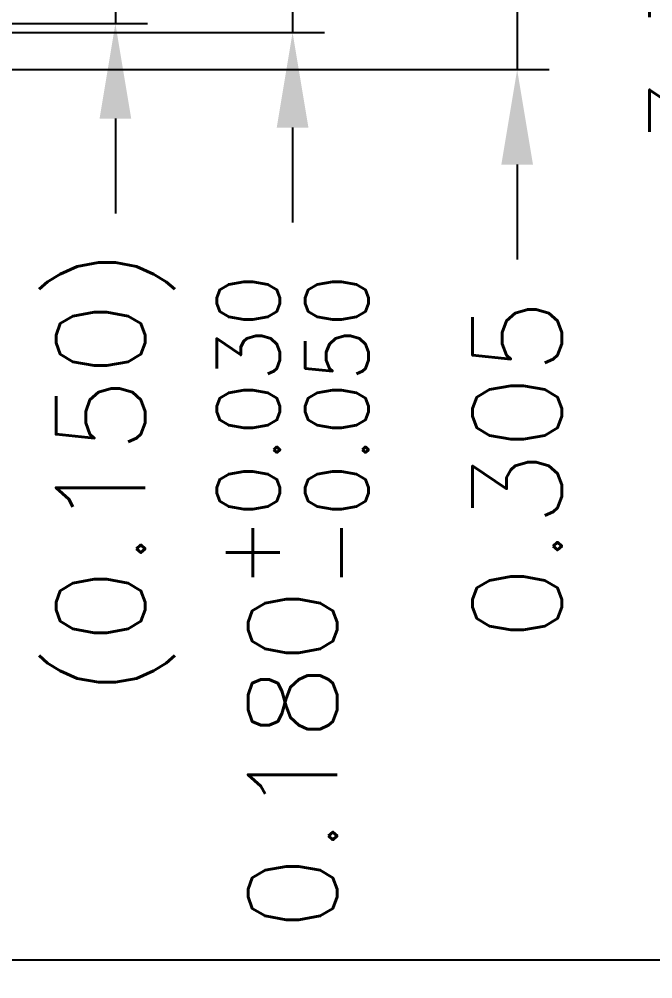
# Model space of a CAD drawing. Header units: millimetres. Extents: x 414.6 to 423.6, y 87.24 to 93.07.
# Drawn here: x 420.001 to 420.534, y 90.034 to 90.842 of the extents above; entities that cross this region are included whole.
import ezdxf

# ---------------------------------------------------------------- set-up
doc = ezdxf.new("R2010")
doc.units = ezdxf.units.MM
doc.header["$LTSCALE"] = 0.5
doc.header["$PDMODE"] = 98
doc.layers.add('DIM', color=3, linetype='Continuous')
doc.styles.add('SIMPLEX', font='simplex.shx', dxfattribs={"bigfont": 'AllInOneBig.shx'})
doc.dimstyles.new('Standard3', dxfattribs={"dimtxt": 0.075, "dimasz": 0.08, "dimexe": 0.027, "dimexo": 0.027, "dimgap": 0.027, "dimtad": 1, "dimdec": 3, "dimlfac": 2, "dimrnd": 0.0005, "dimzin": 1, "dimtxsty": 'SIMPLEX', "dimcen": 0.1905, "dimclrd": 256, "dimclre": 256, "dimclrt": 256, "dimazin": 3, "dimtp": 0.03, "dimtm": 0.05, "dimtfac": 0.8, "dimtdec": 3, "dimtmove": 0, "dimatfit": 3, "dimfxl": 0.05, "dimlwd": -1, "dimlwe": -1})

# ---------------------------------------------------------------- blocks, each defined once
blk = doc.blocks.new('*D139')
at = {"layer": 'Defpoints', "color": 0, "ltscale": 0.05, "transparency": 16777216}
for p in [(419.16394, 91.70222), (419.16394, 90.04972), (420.56907, 90.04972)]:
    blk.add_point(p, dxfattribs=at)
at = {"layer": 'DIM', "ltscale": 0.05, "transparency": 16777216}
for p, q in [((419.19094, 91.70222), (420.59607, 91.70222)), ((420.56907, 91.62222), (420.56907, 91.05297)), ((420.56907, 90.12972), (420.56907, 90.69897)), ((419.19094, 90.04972), (420.59607, 90.04972))]:
    blk.add_line(p, q, dxfattribs=at)
for points in [[(420.55573, 91.62222), (420.5824, 91.62222), (420.56907, 91.70222)], [(420.55573, 90.12972), (420.5824, 90.12972), (420.56907, 90.04972)]]:
    blk.add_solid(points, dxfattribs=at)
at = {"layer": 'DIM', "ltscale": 0.05, "transparency": 16777216, "insert": (420.56907, 90.87597), "char_height": 0.075, "attachment_point": 5, "rotation": 90, "style": 'SIMPLEX'}
blk.add_mtext('\\A1;3.305', dxfattribs=at)
blk = doc.blocks.new('*D140')
at = {"layer": 'Defpoints', "color": 0, "ltscale": 0.05, "transparency": 16777216}
for p in [(419.86394, 90.95222), (419.86394, 90.79972), (420.42002, 90.79972)]:
    blk.add_point(p, dxfattribs=at)
at = {"layer": 'DIM', "ltscale": 0.05, "transparency": 16777216}
for p, q in [((420.42002, 91.03222), (420.42002, 91.11222)), ((419.89094, 90.95222), (420.44702, 90.95222)), ((420.42002, 90.95222), (420.42002, 90.79972)), ((419.89094, 90.79972), (420.44702, 90.79972)), ((420.42002, 90.71972), (420.42002, 90.63972))]:
    blk.add_line(p, q, dxfattribs=at)
for points in [[(420.40669, 91.03222), (420.43336, 91.03222), (420.42002, 90.95222)], [(420.40669, 90.71972), (420.43336, 90.71972), (420.42002, 90.79972)]]:
    blk.add_solid(points, dxfattribs=at)
at = {"layer": 'DIM', "ltscale": 0.05, "transparency": 16777216, "insert": (420.42002, 90.46272), "char_height": 0.075, "attachment_point": 5, "rotation": 90, "style": 'SIMPLEX'}
blk.add_mtext('\\A1;0.305', dxfattribs=at)
blk = doc.blocks.new('*D141')
at = {"layer": 'Defpoints', "color": 0, "ltscale": 0.05, "transparency": 16777216}
for p in [(419.89519, 90.92097), (419.89519, 90.83097), (420.23093, 90.83097)]:
    blk.add_point(p, dxfattribs=at)
at = {"layer": 'DIM', "ltscale": 0.05, "transparency": 16777216}
for p, q in [((420.23093, 91.00097), (420.23093, 91.08097)), ((419.92219, 90.92097), (420.25793, 90.92097)), ((420.23093, 90.92097), (420.23093, 90.83097)), ((419.92219, 90.83097), (420.25793, 90.83097)), ((420.23093, 90.75097), (420.23093, 90.67097))]:
    blk.add_line(p, q, dxfattribs=at)
for points in [[(420.2176, 91.00097), (420.24426, 91.00097), (420.23093, 90.92097)], [(420.2176, 90.75097), (420.24426, 90.75097), (420.23093, 90.83097)]]:
    blk.add_solid(points, dxfattribs=at)
at = {"layer": 'DIM', "ltscale": 0.05, "transparency": 16777216, "insert": (420.23093, 90.35093), "char_height": 0.075, "attachment_point": 5, "rotation": 90, "style": 'SIMPLEX'}
blk.add_mtext('\\A1;0.180{}{\\H0.71x;\\C3;\\S+0.030^ -0.050;}', dxfattribs=at)
blk = doc.blocks.new('*D142')
at = {"layer": 'Defpoints', "color": 0, "ltscale": 0.05, "transparency": 16777216}
for p in [(419.34643, 90.91347), (419.34643, 90.83847), (420.08171, 90.83847)]:
    blk.add_point(p, dxfattribs=at)
at = {"layer": 'DIM', "ltscale": 0.05, "transparency": 16777216}
for p, q in [((420.08171, 90.99347), (420.08171, 91.07347)), ((419.37343, 90.91347), (420.10871, 90.91347)), ((420.08171, 90.91347), (420.08171, 90.83847)), ((419.37343, 90.83847), (420.10871, 90.83847)), ((420.08171, 90.75847), (420.08171, 90.67847))]:
    blk.add_line(p, q, dxfattribs=at)
for points in [[(420.06837, 90.99347), (420.09504, 90.99347), (420.08171, 90.91347)], [(420.06837, 90.75847), (420.09504, 90.75847), (420.08171, 90.83847)]]:
    blk.add_solid(points, dxfattribs=at)
at = {"layer": 'DIM', "ltscale": 0.05, "transparency": 16777216, "insert": (420.08171, 90.4604), "char_height": 0.075, "attachment_point": 5, "rotation": 90, "style": 'SIMPLEX'}
blk.add_mtext('\\A1;(0.150)', dxfattribs=at)

msp = doc.modelspace()

# ---------------------------------------------------------------- dimensions: what is measured, and where the dimension line sits
at = {"layer": 'DIM', "ltscale": 0.05}
dim = msp.add_linear_dim(base=(420.56907, 90.04972), p1=(419.16394, 91.70222), p2=(419.16394, 90.04972), angle=90, dimstyle='Standard3', dxfattribs=at)
dim.commit()
dim.dimension.update_dxf_attribs({"geometry": '*D139', "text_midpoint": (420.56907, 90.87597), "dimtype": 160})
dim = msp.add_linear_dim(base=(420.42002, 90.79972), p1=(419.86394, 90.95222), p2=(419.86394, 90.79972), angle=90, dimstyle='Standard3', dxfattribs=at)
dim.commit()
dim.dimension.update_dxf_attribs({"geometry": '*D140', "text_midpoint": (420.42002, 90.46272)})
for base, p1, p2, text, picture, middle in [((420.23093, 90.83097), (419.89519, 90.92097), (419.89519, 90.83097), '<>{}{\\H0.71x;\\C3;\\S+0.030^ -0.050;}', '*D141', (420.23093, 90.35093)), ((420.08171, 90.83847), (419.34643, 90.91347), (419.34643, 90.83847), '(<>)', '*D142', (420.08171, 90.4604))]:
    dim = msp.add_linear_dim(base=base, p1=p1, p2=p2, angle=90, text=text, dimstyle='Standard3', dxfattribs=at)
    dim.commit()
    dim.dimension.update_dxf_attribs({"geometry": picture, "text_midpoint": middle})

doc.saveas('drawing.dxf')
